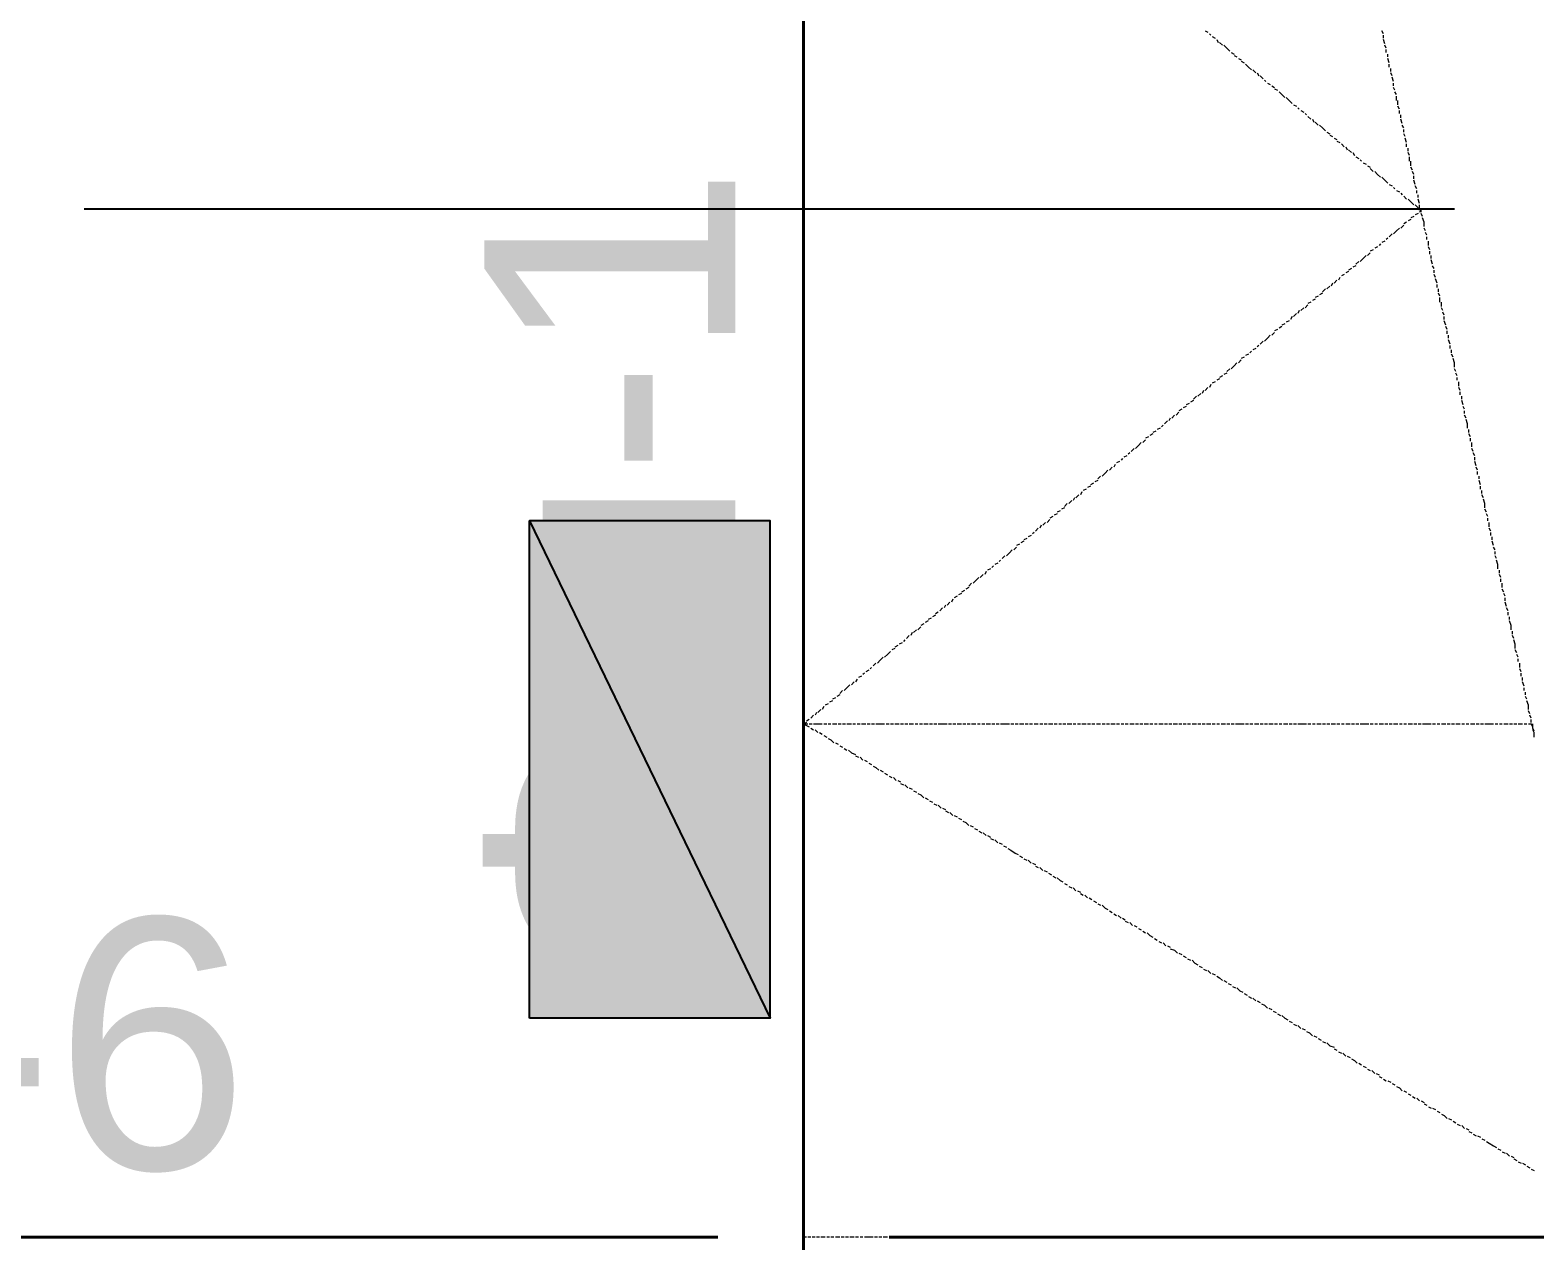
# Model space of a CAD drawing. Extents: x 0 to 604, y 0 to 420.
# Drawn here: x 247.94 to 269.91, y 218.26 to 235.93 of the extents above; entities that cross this region are included whole.
import ezdxf

# ---------------------------------------------------------------- set-up
doc = ezdxf.new("R2010")
doc.units = 0
doc.styles.add('TEYPDFCAD_TEXT', font='arial.ttf')

msp = doc.modelspace()

# ---------------------------------------------------------------- hatches: boundary and pattern name
at = {"true_color": 0xffffff}
h = msp.add_hatch(color=0, dxfattribs=at)
h.paths.add_polyline_path([(255.228, 221.509), (255.228, 228.769), (258.741, 221.509)])
h.paths.add_polyline_path([(255.228, 228.769), (258.741, 221.509), (258.741, 228.769)])

# ---------------------------------------------------------------- linework, layer by layer
at = {"color": 7, "lineweight": 40}
for p, q in [((259.228, 262.065), (259.228, 174.561)), ((257.979, 218.313), (230.484, 218.313)), ((287.994, 218.313), (260.477, 218.313))]:
    msp.add_line(p, q, dxfattribs=at)
at = {"lineweight": 25}
for p, q in [((259.228, 245.914), (259.228, 225.912)), ((268.732, 233.32), (248.729, 233.32)), ((259.228, 224.409), (259.228, 223.414)), ((259.228, 221.911), (259.228, 201.909))]:
    msp.add_line(p, q, dxfattribs=at)
at = {"color": 7, "lineweight": 5}
for p, q in [((259.228, 235.86), (259.228, 235.924)), ((259.228, 235.797), (259.228, 235.839)), ((259.228, 235.733), (259.228, 235.775)), ((265.091, 235.924), (265.134, 235.902)), ((265.155, 235.881), (265.176, 235.86)), ((265.197, 235.839), (265.24, 235.818)), ((265.261, 235.797), (265.282, 235.754)), ((265.303, 235.754), (265.345, 235.712)), ((267.695, 235.881), (267.674, 235.924)), ((267.695, 235.818), (267.695, 235.86)), ((267.716, 235.733), (267.695, 235.797)), ((259.228, 235.649), (259.228, 235.712)), ((259.228, 235.585), (259.228, 235.627)), ((259.228, 235.522), (259.228, 235.564)), ((265.366, 235.712), (265.409, 235.67)), ((265.409, 235.67), (265.451, 235.627)), ((265.472, 235.606), (265.515, 235.585)), ((265.515, 235.564), (265.557, 235.543)), ((265.578, 235.522), (265.62, 235.5)), ((267.737, 235.67), (267.716, 235.712)), ((267.737, 235.606), (267.737, 235.649)), ((267.758, 235.543), (267.758, 235.585)), ((267.779, 235.458), (267.758, 235.522)), ((259.228, 235.437), (259.228, 235.5)), ((259.228, 235.373), (259.228, 235.437)), ((259.228, 235.31), (259.228, 235.352)), ((265.62, 235.479), (265.663, 235.458)), ((265.684, 235.437), (265.726, 235.394)), ((265.726, 235.394), (265.769, 235.352)), ((265.79, 235.352), (265.832, 235.31)), ((265.853, 235.31), (265.875, 235.268)), ((267.779, 235.394), (267.779, 235.437)), ((267.801, 235.331), (267.801, 235.373)), ((267.822, 235.268), (267.801, 235.31)), ((259.228, 235.246), (259.228, 235.289)), ((259.228, 235.162), (259.228, 235.225)), ((259.228, 235.098), (259.228, 235.141)), ((259.228, 235.035), (259.228, 235.077)), ((265.896, 235.268), (265.938, 235.225)), ((265.959, 235.204), (265.98, 235.183)), ((266.002, 235.162), (266.044, 235.141)), ((266.065, 235.119), (266.107, 235.098)), ((266.107, 235.077), (266.15, 235.056)), ((267.843, 235.183), (267.822, 235.246)), ((267.843, 235.119), (267.843, 235.162)), ((267.864, 235.056), (267.843, 235.098)), ((259.228, 234.95), (259.228, 235.013)), ((259.228, 234.887), (259.228, 234.929)), ((259.228, 234.823), (259.228, 234.865)), ((266.171, 235.035), (266.213, 234.992)), ((266.213, 234.992), (266.255, 234.95)), ((266.277, 234.95), (266.319, 234.908)), ((266.319, 234.908), (266.361, 234.865)), ((267.885, 234.992), (267.864, 235.035)), ((267.885, 234.908), (267.885, 234.971)), ((267.906, 234.844), (267.906, 234.908)), ((259.228, 234.738), (259.228, 234.802)), ((259.228, 234.675), (259.228, 234.717)), ((259.228, 234.611), (259.228, 234.654)), ((266.382, 234.844), (266.425, 234.823)), ((266.446, 234.802), (266.467, 234.781)), ((266.488, 234.759), (266.531, 234.738)), ((266.552, 234.717), (266.573, 234.696)), ((266.594, 234.675), (266.637, 234.632)), ((267.928, 234.781), (267.906, 234.823)), ((267.928, 234.717), (267.928, 234.759)), ((267.949, 234.654), (267.949, 234.696)), ((259.228, 234.527), (259.228, 234.59)), ((259.228, 234.463), (259.228, 234.527)), ((259.228, 234.4), (259.228, 234.442)), ((266.658, 234.632), (266.679, 234.59)), ((266.7, 234.59), (266.742, 234.548)), ((266.764, 234.548), (266.806, 234.506)), ((266.806, 234.506), (266.848, 234.463)), ((266.869, 234.442), (266.912, 234.421)), ((267.97, 234.569), (267.949, 234.632)), ((267.991, 234.506), (267.97, 234.548)), ((267.991, 234.442), (267.991, 234.484)), ((268.012, 234.379), (267.991, 234.421)), ((259.228, 234.336), (259.228, 234.379)), ((259.228, 234.251), (259.228, 234.315)), ((259.228, 234.188), (259.228, 234.23)), ((266.912, 234.4), (266.954, 234.379)), ((266.975, 234.357), (267.017, 234.336)), ((267.017, 234.315), (267.06, 234.294)), ((267.081, 234.273), (267.123, 234.23)), ((267.144, 234.23), (267.166, 234.188)), ((268.033, 234.294), (268.012, 234.357)), ((268.033, 234.23), (268.033, 234.273)), ((268.055, 234.167), (268.055, 234.209)), ((259.228, 234.125), (259.228, 234.167)), ((259.228, 234.04), (259.228, 234.103)), ((259.228, 233.976), (259.228, 234.019)), ((267.187, 234.188), (267.229, 234.146)), ((267.25, 234.146), (267.272, 234.103)), ((267.293, 234.082), (267.335, 234.061)), ((267.356, 234.04), (267.377, 234.019)), ((267.399, 233.998), (267.441, 233.976)), ((268.076, 234.103), (268.055, 234.146)), ((268.076, 234.019), (268.076, 234.082)), ((268.097, 233.955), (268.097, 234.019)), ((259.228, 233.913), (259.228, 233.955)), ((259.228, 233.828), (259.228, 233.892)), ((259.228, 233.765), (259.228, 233.807)), ((267.462, 233.955), (267.504, 233.934)), ((267.504, 233.913), (267.547, 233.87)), ((267.568, 233.87), (267.61, 233.828)), ((267.61, 233.828), (267.652, 233.786)), ((267.674, 233.786), (267.716, 233.744)), ((268.118, 233.892), (268.097, 233.934)), ((268.139, 233.828), (268.118, 233.87)), ((268.139, 233.765), (268.139, 233.807)), ((259.228, 233.701), (259.228, 233.744)), ((259.228, 233.617), (259.228, 233.68)), ((259.228, 233.553), (259.228, 233.617)), ((267.716, 233.744), (267.758, 233.701)), ((267.779, 233.68), (267.822, 233.659)), ((267.843, 233.638), (267.864, 233.617)), ((267.885, 233.595), (267.928, 233.574)), ((267.949, 233.553), (267.97, 233.532)), ((268.161, 233.68), (268.139, 233.744)), ((268.182, 233.617), (268.161, 233.659)), ((268.182, 233.553), (268.182, 233.595)), ((259.228, 233.489), (259.228, 233.532)), ((259.228, 233.426), (259.228, 233.468)), ((259.228, 233.341), (259.228, 233.405)), ((259.228, 233.278), (259.228, 233.32)), ((267.991, 233.511), (268.033, 233.468)), ((268.055, 233.468), (268.097, 233.426)), ((268.097, 233.426), (268.139, 233.384)), ((268.161, 233.384), (268.203, 233.341)), ((268.203, 233.489), (268.203, 233.532)), ((268.224, 233.405), (268.203, 233.468)), ((268.203, 233.32), (268.245, 233.299)), ((268.224, 233.341), (268.224, 233.384)), ((268.245, 233.278), (268.245, 233.32)), ((259.228, 233.214), (259.228, 233.257)), ((259.228, 233.13), (259.228, 233.193)), ((259.228, 233.066), (259.228, 233.108)), ((268.033, 233.13), (267.991, 233.108)), ((268.097, 233.172), (268.055, 233.151)), ((268.139, 233.214), (268.097, 233.193)), ((268.203, 233.257), (268.161, 233.236)), ((268.245, 233.299), (268.224, 233.278)), ((268.266, 233.214), (268.245, 233.257)), ((268.288, 233.13), (268.266, 233.193)), ((268.288, 233.066), (268.288, 233.13)), ((259.228, 233.003), (259.228, 233.045)), ((259.228, 232.918), (259.228, 232.982)), ((259.228, 232.855), (259.228, 232.897)), ((267.758, 232.897), (267.737, 232.876)), ((267.822, 232.96), (267.779, 232.918)), ((267.885, 233.003), (267.843, 232.96)), ((267.928, 233.045), (267.885, 233.003)), ((267.991, 233.087), (267.949, 233.045)), ((268.309, 233.003), (268.288, 233.045)), ((268.33, 232.939), (268.309, 232.982)), ((268.33, 232.876), (268.33, 232.918)), ((259.228, 232.791), (259.228, 232.833)), ((259.228, 232.727), (259.228, 232.77)), ((259.228, 232.643), (259.228, 232.706)), ((267.504, 232.685), (267.462, 232.643)), ((267.547, 232.727), (267.504, 232.706)), ((267.61, 232.77), (267.568, 232.749)), ((267.652, 232.812), (267.631, 232.791)), ((267.716, 232.855), (267.674, 232.833)), ((268.351, 232.791), (268.351, 232.855)), ((268.372, 232.727), (268.351, 232.77)), ((268.372, 232.664), (268.372, 232.706)), ((259.228, 232.579), (259.228, 232.622)), ((259.228, 232.516), (259.228, 232.558)), ((259.228, 232.431), (259.228, 232.495)), ((267.229, 232.452), (267.187, 232.431)), ((267.293, 232.495), (267.25, 232.474)), ((267.335, 232.558), (267.293, 232.516)), ((267.399, 232.601), (267.356, 232.558)), ((267.441, 232.643), (267.399, 232.601)), ((268.393, 232.601), (268.393, 232.643)), ((268.414, 232.516), (268.393, 232.579)), ((268.436, 232.452), (268.414, 232.495)), ((259.228, 232.368), (259.228, 232.41)), ((259.228, 232.304), (259.228, 232.346)), ((259.228, 232.22), (259.228, 232.283)), ((266.954, 232.241), (266.933, 232.198)), ((267.017, 232.283), (266.975, 232.241)), ((267.06, 232.325), (267.039, 232.283)), ((267.123, 232.368), (267.081, 232.346)), ((267.187, 232.41), (267.144, 232.389)), ((268.436, 232.389), (268.436, 232.431)), ((268.457, 232.325), (268.436, 232.368)), ((268.478, 232.241), (268.457, 232.304)), ((268.478, 232.177), (268.478, 232.22)), ((259.228, 232.156), (259.228, 232.198)), ((259.228, 232.093), (259.228, 232.135)), ((259.228, 232.008), (259.228, 232.071)), ((266.7, 232.008), (266.658, 231.987)), ((266.742, 232.05), (266.7, 232.029)), ((266.806, 232.093), (266.764, 232.071)), ((266.848, 232.156), (266.806, 232.114)), ((266.912, 232.198), (266.869, 232.156)), ((268.499, 232.114), (268.499, 232.156)), ((268.52, 232.05), (268.499, 232.093)), ((268.52, 231.965), (268.52, 232.029)), ((259.228, 231.944), (259.228, 231.987)), ((259.228, 231.881), (259.228, 231.923)), ((259.228, 231.817), (259.228, 231.86)), ((259.228, 231.733), (259.228, 231.796)), ((266.425, 231.796), (266.382, 231.754)), ((266.467, 231.839), (266.446, 231.796)), ((266.531, 231.881), (266.488, 231.839)), ((266.594, 231.923), (266.552, 231.881)), ((266.637, 231.965), (266.594, 231.944)), ((268.541, 231.902), (268.541, 231.965)), ((268.563, 231.839), (268.541, 231.881)), ((268.584, 231.775), (268.563, 231.817)), ((259.228, 231.669), (259.228, 231.711)), ((259.228, 231.606), (259.228, 231.648)), ((259.228, 231.521), (259.228, 231.584)), ((266.15, 231.563), (266.107, 231.542)), ((266.213, 231.606), (266.171, 231.584)), ((266.255, 231.648), (266.213, 231.627)), ((266.319, 231.69), (266.277, 231.669)), ((266.361, 231.754), (266.34, 231.711)), ((268.584, 231.711), (268.584, 231.754)), ((268.605, 231.627), (268.584, 231.69)), ((268.626, 231.563), (268.605, 231.606)), ((259.228, 231.458), (259.228, 231.5)), ((259.228, 231.394), (259.228, 231.436)), ((259.228, 231.309), (259.228, 231.373)), ((265.938, 231.394), (265.896, 231.352)), ((266.002, 231.436), (265.959, 231.394)), ((266.044, 231.479), (266.002, 231.436)), ((266.107, 231.521), (266.065, 231.479)), ((268.626, 231.5), (268.626, 231.542)), ((268.647, 231.436), (268.647, 231.479)), ((268.668, 231.352), (268.647, 231.415)), ((259.228, 231.246), (259.228, 231.288)), ((259.228, 231.182), (259.228, 231.225)), ((259.228, 231.098), (259.228, 231.161)), ((265.62, 231.119), (265.578, 231.077)), ((265.663, 231.161), (265.62, 231.14)), ((265.726, 231.203), (265.684, 231.182)), ((265.769, 231.246), (265.747, 231.225)), ((265.832, 231.288), (265.79, 231.267)), ((265.875, 231.331), (265.853, 231.309)), ((268.668, 231.288), (268.668, 231.331)), ((268.69, 231.225), (268.69, 231.267)), ((268.711, 231.161), (268.69, 231.203)), ((268.732, 231.077), (268.711, 231.14)), ((259.228, 231.034), (259.228, 231.077)), ((259.228, 230.971), (259.228, 231.013)), ((259.228, 230.907), (259.228, 230.95)), ((265.409, 230.928), (265.366, 230.907)), ((265.451, 230.992), (265.409, 230.95)), ((265.515, 231.034), (265.472, 230.992)), ((265.557, 231.077), (265.515, 231.034)), ((268.732, 231.013), (268.732, 231.077)), ((268.753, 230.95), (268.732, 230.992)), ((268.774, 230.886), (268.753, 230.928)), ((259.228, 230.822), (259.228, 230.886)), ((259.228, 230.759), (259.228, 230.801)), ((259.228, 230.696), (259.228, 230.738)), ((265.134, 230.717), (265.091, 230.674)), ((265.176, 230.759), (265.155, 230.717)), ((265.24, 230.801), (265.197, 230.78)), ((265.303, 230.844), (265.261, 230.822)), ((265.345, 230.886), (265.303, 230.865)), ((268.774, 230.822), (268.774, 230.865)), ((268.795, 230.738), (268.795, 230.801)), ((268.817, 230.674), (268.795, 230.717)), ((259.228, 230.611), (259.228, 230.674)), ((259.228, 230.547), (259.228, 230.59)), ((259.228, 230.484), (259.228, 230.526)), ((259.228, 230.399), (259.228, 230.463)), ((264.858, 230.484), (264.816, 230.463)), ((264.922, 230.526), (264.88, 230.505)), ((264.964, 230.59), (264.922, 230.547)), ((265.028, 230.632), (264.985, 230.59)), ((265.07, 230.674), (265.049, 230.632)), ((268.817, 230.611), (268.817, 230.653)), ((268.838, 230.547), (268.838, 230.59)), ((268.859, 230.463), (268.838, 230.526)), ((259.228, 230.336), (259.228, 230.378)), ((259.228, 230.272), (259.228, 230.315)), ((259.228, 230.188), (259.228, 230.251)), ((264.583, 230.272), (264.562, 230.23)), ((264.647, 230.315), (264.604, 230.272)), ((264.71, 230.357), (264.668, 230.315)), ((264.753, 230.399), (264.71, 230.378)), ((264.816, 230.441), (264.774, 230.42)), ((268.88, 230.399), (268.859, 230.441)), ((268.88, 230.336), (268.88, 230.378)), ((268.901, 230.272), (268.88, 230.315)), ((268.923, 230.188), (268.901, 230.251)), ((259.228, 230.124), (259.228, 230.166)), ((259.228, 230.06), (259.228, 230.103)), ((259.228, 229.997), (259.228, 230.039)), ((264.329, 230.039), (264.287, 230.018)), ((264.372, 230.082), (264.329, 230.06)), ((264.435, 230.124), (264.393, 230.103)), ((264.478, 230.166), (264.456, 230.145)), ((264.541, 230.23), (264.499, 230.188)), ((268.923, 230.124), (268.923, 230.188)), ((268.944, 230.06), (268.944, 230.103)), ((268.965, 229.997), (268.944, 230.039)), ((259.228, 229.912), (259.228, 229.976)), ((259.228, 229.849), (259.228, 229.891)), ((259.228, 229.785), (259.228, 229.828)), ((264.054, 229.828), (264.012, 229.785)), ((264.118, 229.87), (264.075, 229.828)), ((264.16, 229.912), (264.118, 229.87)), ((264.224, 229.955), (264.181, 229.912)), ((264.266, 229.997), (264.224, 229.976)), ((268.965, 229.934), (268.965, 229.976)), ((268.986, 229.849), (268.986, 229.912)), ((269.007, 229.785), (268.986, 229.828)), ((259.228, 229.701), (259.228, 229.764)), ((259.228, 229.637), (259.228, 229.679)), ((259.228, 229.574), (259.228, 229.616)), ((263.779, 229.595), (263.758, 229.553)), ((263.842, 229.637), (263.8, 229.616)), ((263.885, 229.679), (263.864, 229.658)), ((263.948, 229.722), (263.906, 229.701)), ((263.991, 229.764), (263.969, 229.743)), ((269.028, 229.722), (269.007, 229.764)), ((269.028, 229.658), (269.028, 229.701)), ((269.05, 229.574), (269.028, 229.637)), ((259.228, 229.489), (259.228, 229.553)), ((259.228, 229.425), (259.228, 229.468)), ((259.228, 229.362), (259.228, 229.404)), ((263.525, 229.362), (263.483, 229.341)), ((263.567, 229.425), (263.525, 229.383)), ((263.631, 229.468), (263.589, 229.425)), ((263.673, 229.51), (263.631, 229.468)), ((263.737, 229.553), (263.694, 229.51)), ((269.071, 229.51), (269.05, 229.553)), ((269.071, 229.447), (269.071, 229.489)), ((269.092, 229.383), (269.092, 229.425)), ((269.113, 229.298), (269.092, 229.362)), ((259.228, 229.277), (259.228, 229.341)), ((259.228, 229.214), (259.228, 229.256)), ((259.228, 229.15), (259.228, 229.193)), ((263.25, 229.15), (263.207, 229.108)), ((263.292, 229.193), (263.271, 229.15)), ((263.356, 229.235), (263.313, 229.214)), ((263.419, 229.277), (263.377, 229.256)), ((263.461, 229.32), (263.419, 229.298)), ((269.113, 229.235), (269.113, 229.277)), ((269.134, 229.172), (269.134, 229.214)), ((269.155, 229.108), (269.134, 229.15)), ((259.228, 229.087), (259.228, 229.129)), ((259.228, 229.002), (259.228, 229.066)), ((259.228, 228.939), (259.228, 228.981)), ((263.038, 228.96), (262.996, 228.939)), ((263.08, 229.023), (263.038, 228.981)), ((263.144, 229.066), (263.102, 229.023)), ((263.186, 229.108), (263.165, 229.066)), ((269.176, 229.023), (269.155, 229.087)), ((269.176, 228.96), (269.176, 229.023)), ((269.198, 228.896), (269.176, 228.939)), ((259.228, 228.875), (259.228, 228.917)), ((259.228, 228.791), (259.228, 228.854)), ((259.228, 228.727), (259.228, 228.769)), ((259.228, 228.663), (259.228, 228.706)), ((262.699, 228.706), (262.678, 228.663)), ((262.763, 228.748), (262.721, 228.706)), ((262.827, 228.791), (262.784, 228.748)), ((262.869, 228.833), (262.827, 228.812)), ((262.932, 228.875), (262.89, 228.854)), ((262.975, 228.917), (262.932, 228.896)), ((269.219, 228.833), (269.198, 228.875)), ((269.219, 228.769), (269.219, 228.812)), ((269.24, 228.685), (269.24, 228.748)), ((259.228, 228.579), (259.228, 228.642)), ((259.228, 228.515), (259.228, 228.558)), ((259.228, 228.452), (259.228, 228.494)), ((262.488, 228.515), (262.445, 228.494)), ((262.551, 228.558), (262.509, 228.536)), ((262.594, 228.6), (262.572, 228.579)), ((262.657, 228.663), (262.615, 228.621)), ((269.261, 228.621), (269.24, 228.663)), ((269.261, 228.558), (269.261, 228.6)), ((269.282, 228.494), (269.282, 228.536)), ((259.228, 228.367), (259.228, 228.431)), ((259.228, 228.304), (259.228, 228.346)), ((259.228, 228.24), (259.228, 228.282)), ((262.234, 228.304), (262.192, 228.261)), ((262.276, 228.346), (262.234, 228.304)), ((262.34, 228.388), (262.297, 228.346)), ((262.382, 228.431), (262.34, 228.41)), ((262.445, 228.473), (262.403, 228.452)), ((269.303, 228.41), (269.282, 228.473)), ((269.325, 228.346), (269.303, 228.388)), ((269.325, 228.282), (269.325, 228.325)), ((259.228, 228.177), (259.228, 228.219)), ((259.228, 228.092), (259.228, 228.155)), ((259.228, 228.029), (259.228, 228.071)), ((261.959, 228.071), (261.916, 228.05)), ((262.001, 228.113), (261.98, 228.092)), ((262.065, 228.155), (262.022, 228.134)), ((262.107, 228.198), (262.086, 228.177)), ((262.17, 228.261), (262.128, 228.219)), ((269.346, 228.219), (269.325, 228.261)), ((269.367, 228.134), (269.346, 228.198)), ((269.367, 228.071), (269.367, 228.134)), ((269.388, 228.007), (269.388, 228.05)), ((259.228, 227.965), (259.228, 228.007)), ((259.228, 227.88), (259.228, 227.944)), ((259.228, 227.817), (259.228, 227.859)), ((261.683, 227.859), (261.641, 227.817)), ((261.747, 227.901), (261.705, 227.859)), ((261.789, 227.944), (261.747, 227.901)), ((261.853, 227.986), (261.81, 227.944)), ((261.895, 228.029), (261.874, 227.986)), ((269.409, 227.944), (269.388, 227.986)), ((269.409, 227.88), (269.409, 227.923)), ((269.43, 227.796), (269.43, 227.859)), ((259.228, 227.753), (259.228, 227.796)), ((259.228, 227.669), (259.228, 227.732)), ((259.228, 227.605), (259.228, 227.648)), ((261.408, 227.626), (261.387, 227.584)), ((261.472, 227.669), (261.43, 227.648)), ((261.535, 227.711), (261.493, 227.69)), ((261.578, 227.753), (261.535, 227.732)), ((261.641, 227.796), (261.599, 227.774)), ((269.452, 227.732), (269.43, 227.774)), ((269.473, 227.669), (269.452, 227.711)), ((269.473, 227.605), (269.473, 227.648)), ((259.228, 227.542), (259.228, 227.584)), ((259.228, 227.457), (259.228, 227.52)), ((259.228, 227.393), (259.228, 227.436)), ((261.154, 227.393), (261.112, 227.372)), ((261.197, 227.436), (261.154, 227.415)), ((261.26, 227.499), (261.218, 227.457)), ((261.303, 227.542), (261.281, 227.499)), ((261.366, 227.584), (261.324, 227.542)), ((269.494, 227.52), (269.473, 227.584)), ((269.515, 227.457), (269.494, 227.499)), ((269.515, 227.393), (269.515, 227.436)), ((259.228, 227.33), (259.228, 227.372)), ((259.228, 227.267), (259.228, 227.309)), ((259.228, 227.182), (259.228, 227.245)), ((260.879, 227.182), (260.837, 227.139)), ((260.943, 227.224), (260.9, 227.182)), ((260.985, 227.267), (260.943, 227.245)), ((261.048, 227.309), (261.006, 227.288)), ((261.091, 227.351), (261.048, 227.33)), ((269.536, 227.33), (269.536, 227.372)), ((269.558, 227.245), (269.536, 227.309)), ((269.558, 227.182), (269.558, 227.245)), ((259.228, 227.118), (259.228, 227.161)), ((259.228, 227.055), (259.228, 227.097)), ((259.228, 226.97), (259.228, 227.034)), ((259.228, 226.907), (259.228, 226.949)), ((260.604, 226.949), (260.562, 226.928)), ((260.668, 226.991), (260.625, 226.97)), ((260.71, 227.034), (260.689, 227.012)), ((260.773, 227.097), (260.731, 227.055)), ((260.816, 227.139), (260.795, 227.097)), ((269.579, 227.118), (269.579, 227.161)), ((269.6, 227.055), (269.579, 227.097)), ((269.621, 226.97), (269.6, 227.034)), ((269.621, 226.907), (269.621, 226.97)), ((259.228, 226.843), (259.228, 226.886)), ((259.228, 226.758), (259.228, 226.822)), ((259.228, 226.695), (259.228, 226.737)), ((260.35, 226.737), (260.308, 226.695)), ((260.392, 226.78), (260.35, 226.737)), ((260.456, 226.822), (260.413, 226.78)), ((260.498, 226.864), (260.456, 226.822)), ((260.562, 226.907), (260.519, 226.886)), ((269.642, 226.843), (269.621, 226.886)), ((269.663, 226.78), (269.642, 226.822)), ((269.663, 226.716), (269.663, 226.758)), ((259.228, 226.631), (259.228, 226.674)), ((259.228, 226.547), (259.228, 226.61)), ((259.228, 226.483), (259.228, 226.547)), ((260.075, 226.505), (260.033, 226.483)), ((260.117, 226.547), (260.096, 226.526)), ((260.181, 226.589), (260.138, 226.568)), ((260.223, 226.631), (260.202, 226.61)), ((260.286, 226.695), (260.244, 226.653)), ((269.685, 226.631), (269.685, 226.695)), ((269.706, 226.568), (269.685, 226.61)), ((269.706, 226.505), (269.706, 226.547)), ((259.228, 226.42), (259.228, 226.462)), ((259.228, 226.356), (259.228, 226.399)), ((259.228, 226.272), (259.228, 226.335)), ((259.8, 226.293), (259.757, 226.25)), ((259.863, 226.335), (259.821, 226.293)), ((259.906, 226.377), (259.863, 226.335)), ((259.969, 226.42), (259.927, 226.377)), ((260.011, 226.462), (259.99, 226.42)), ((269.727, 226.441), (269.727, 226.483)), ((269.748, 226.356), (269.727, 226.42)), ((269.748, 226.293), (269.748, 226.335)), ((259.228, 226.208), (259.228, 226.25)), ((259.228, 226.145), (259.228, 226.187)), ((259.228, 226.06), (259.228, 226.124)), ((259.588, 226.102), (259.546, 226.081)), ((259.651, 226.145), (259.609, 226.124)), ((259.694, 226.187), (259.651, 226.166)), ((259.757, 226.229), (259.715, 226.208)), ((269.769, 226.229), (269.769, 226.272)), ((269.79, 226.166), (269.769, 226.208)), ((269.812, 226.081), (269.79, 226.145)), ((269.812, 226.018), (269.812, 226.081)), ((259.228, 225.996), (259.228, 226.039)), ((259.228, 225.933), (259.228, 225.975)), ((259.228, 225.848), (259.228, 225.912)), ((259.313, 225.869), (259.271, 225.848)), ((259.376, 225.933), (259.334, 225.891)), ((259.419, 225.975), (259.397, 225.933)), ((259.482, 226.018), (259.44, 225.975)), ((259.524, 226.06), (259.503, 226.018)), ((269.833, 225.954), (269.812, 225.996)), ((269.854, 225.891), (269.833, 225.933)), ((269.854, 225.827), (269.854, 225.869)), ((259.271, 225.827), (259.228, 225.806)), ((259.228, 225.785), (259.228, 225.827)), ((259.228, 225.806), (259.292, 225.806)), ((259.228, 225.806), (259.271, 225.785)), ((259.228, 225.721), (259.228, 225.764)), ((259.228, 225.637), (259.228, 225.7)), ((259.228, 225.573), (259.228, 225.637)), ((259.271, 225.785), (259.313, 225.764)), ((259.313, 225.806), (259.355, 225.806)), ((259.334, 225.743), (259.376, 225.721)), ((259.376, 225.806), (259.44, 225.806)), ((259.397, 225.721), (259.44, 225.679)), ((259.44, 225.806), (259.503, 225.806)), ((259.461, 225.679), (259.503, 225.658)), ((259.524, 225.806), (259.567, 225.806)), ((259.524, 225.637), (259.567, 225.615)), ((259.588, 225.806), (259.63, 225.806)), ((259.651, 225.806), (259.715, 225.806)), ((259.736, 225.806), (259.779, 225.806)), ((259.8, 225.806), (259.842, 225.806)), ((259.863, 225.806), (259.927, 225.806)), ((259.948, 225.806), (259.99, 225.806)), ((260.011, 225.806), (260.054, 225.806)), ((260.075, 225.806), (260.138, 225.806)), ((260.159, 225.806), (260.202, 225.806)), ((260.223, 225.806), (260.265, 225.806)), ((260.286, 225.806), (260.35, 225.806)), ((260.35, 225.806), (260.413, 225.806)), ((260.435, 225.806), (260.477, 225.806)), ((260.498, 225.806), (260.541, 225.806)), ((260.562, 225.806), (260.625, 225.806)), ((260.646, 225.806), (260.689, 225.806)), ((260.71, 225.806), (260.752, 225.806)), ((260.773, 225.806), (260.837, 225.806)), ((260.858, 225.806), (260.9, 225.806)), ((260.921, 225.806), (260.964, 225.806)), ((260.985, 225.806), (261.048, 225.806)), ((261.07, 225.806), (261.112, 225.806)), ((261.133, 225.806), (261.175, 225.806)), ((261.197, 225.806), (261.26, 225.806)), ((261.26, 225.806), (261.324, 225.806)), ((261.345, 225.806), (261.387, 225.806)), ((261.408, 225.806), (261.451, 225.806)), ((261.472, 225.806), (261.535, 225.806)), ((261.557, 225.806), (261.599, 225.806)), ((261.62, 225.806), (261.662, 225.806)), ((261.683, 225.806), (261.747, 225.806)), ((261.768, 225.806), (261.81, 225.806)), ((261.832, 225.806), (261.874, 225.806)), ((261.895, 225.806), (261.959, 225.806)), ((261.98, 225.806), (262.022, 225.806)), ((262.043, 225.806), (262.086, 225.806)), ((262.107, 225.806), (262.17, 225.806)), ((262.17, 225.806), (262.234, 225.806)), ((262.255, 225.806), (262.297, 225.806)), ((262.318, 225.806), (262.361, 225.806)), ((262.382, 225.806), (262.445, 225.806)), ((262.467, 225.806), (262.509, 225.806)), ((262.53, 225.806), (262.572, 225.806)), ((262.594, 225.806), (262.657, 225.806)), ((262.678, 225.806), (262.721, 225.806)), ((262.742, 225.806), (262.784, 225.806)), ((262.805, 225.806), (262.869, 225.806)), ((262.89, 225.806), (262.932, 225.806)), ((262.954, 225.806), (262.996, 225.806)), ((263.017, 225.806), (263.059, 225.806)), ((263.08, 225.806), (263.144, 225.806)), ((263.165, 225.806), (263.207, 225.806)), ((263.229, 225.806), (263.271, 225.806)), ((263.292, 225.806), (263.356, 225.806)), ((263.377, 225.806), (263.419, 225.806)), ((263.44, 225.806), (263.483, 225.806)), ((263.504, 225.806), (263.567, 225.806)), ((263.589, 225.806), (263.631, 225.806)), ((263.652, 225.806), (263.694, 225.806)), ((263.716, 225.806), (263.779, 225.806)), ((263.8, 225.806), (263.842, 225.806)), ((263.864, 225.806), (263.906, 225.806)), ((263.927, 225.806), (263.969, 225.806)), ((263.991, 225.806), (264.054, 225.806)), ((264.075, 225.806), (264.118, 225.806)), ((264.139, 225.806), (264.181, 225.806)), ((264.202, 225.806), (264.266, 225.806)), ((264.287, 225.806), (264.329, 225.806)), ((264.351, 225.806), (264.393, 225.806)), ((264.414, 225.806), (264.478, 225.806)), ((264.499, 225.806), (264.541, 225.806)), ((264.562, 225.806), (264.604, 225.806)), ((264.626, 225.806), (264.689, 225.806)), ((264.71, 225.806), (264.753, 225.806)), ((264.774, 225.806), (264.816, 225.806)), ((264.837, 225.806), (264.88, 225.806)), ((264.901, 225.806), (264.964, 225.806)), ((264.985, 225.806), (265.028, 225.806)), ((265.049, 225.806), (265.091, 225.806)), ((265.113, 225.806), (265.176, 225.806)), ((265.197, 225.806), (265.24, 225.806)), ((265.261, 225.806), (265.303, 225.806)), ((265.324, 225.806), (265.388, 225.806)), ((265.409, 225.806), (265.451, 225.806)), ((265.472, 225.806), (265.515, 225.806)), ((265.536, 225.806), (265.599, 225.806)), ((265.599, 225.806), (265.663, 225.806)), ((265.684, 225.806), (265.726, 225.806)), ((265.747, 225.806), (265.79, 225.806)), ((265.811, 225.806), (265.875, 225.806)), ((265.896, 225.806), (265.938, 225.806)), ((265.959, 225.806), (266.002, 225.806)), ((266.023, 225.806), (266.086, 225.806)), ((266.107, 225.806), (266.15, 225.806)), ((266.171, 225.806), (266.213, 225.806)), ((266.234, 225.806), (266.298, 225.806)), ((266.319, 225.806), (266.361, 225.806)), ((266.382, 225.806), (266.425, 225.806)), ((266.446, 225.806), (266.509, 225.806)), ((266.509, 225.806), (266.573, 225.806)), ((266.594, 225.806), (266.637, 225.806)), ((266.658, 225.806), (266.7, 225.806)), ((266.721, 225.806), (266.785, 225.806)), ((266.806, 225.806), (266.848, 225.806)), ((266.869, 225.806), (266.912, 225.806)), ((266.933, 225.806), (266.996, 225.806)), ((267.017, 225.806), (267.06, 225.806)), ((267.081, 225.806), (267.123, 225.806)), ((267.144, 225.806), (267.208, 225.806)), ((267.229, 225.806), (267.272, 225.806)), ((267.293, 225.806), (267.335, 225.806)), ((267.356, 225.806), (267.42, 225.806)), ((267.42, 225.806), (267.483, 225.806)), ((267.504, 225.806), (267.547, 225.806)), ((267.568, 225.806), (267.61, 225.806)), ((267.631, 225.806), (267.695, 225.806)), ((267.716, 225.806), (267.758, 225.806)), ((267.779, 225.806), (267.822, 225.806)), ((267.843, 225.806), (267.906, 225.806)), ((267.928, 225.806), (267.97, 225.806)), ((267.991, 225.806), (268.033, 225.806)), ((268.055, 225.806), (268.118, 225.806)), ((268.139, 225.806), (268.182, 225.806)), ((268.203, 225.806), (268.245, 225.806)), ((268.266, 225.806), (268.33, 225.806)), ((268.33, 225.806), (268.393, 225.806)), ((268.414, 225.806), (268.457, 225.806)), ((268.478, 225.806), (268.52, 225.806)), ((268.541, 225.806), (268.605, 225.806)), ((268.626, 225.806), (268.668, 225.806)), ((268.69, 225.806), (268.732, 225.806)), ((268.753, 225.806), (268.817, 225.806)), ((268.838, 225.806), (268.88, 225.806)), ((268.901, 225.806), (268.944, 225.806)), ((268.965, 225.806), (269.028, 225.806)), ((269.05, 225.806), (269.092, 225.806)), ((269.113, 225.806), (269.155, 225.806)), ((269.176, 225.806), (269.24, 225.806)), ((269.24, 225.806), (269.303, 225.806)), ((269.325, 225.806), (269.367, 225.806)), ((269.388, 225.806), (269.43, 225.806)), ((269.452, 225.806), (269.515, 225.806)), ((269.536, 225.806), (269.579, 225.806)), ((269.6, 225.806), (269.642, 225.806)), ((269.663, 225.806), (269.727, 225.806)), ((269.748, 225.806), (269.79, 225.806)), ((269.812, 225.806), (269.854, 225.806)), ((269.875, 225.764), (269.854, 225.806)), ((269.875, 225.743), (269.875, 225.806)), ((269.896, 225.7), (269.875, 225.743)), ((269.896, 225.679), (269.875, 225.721)), ((269.896, 225.637), (269.896, 225.679)), ((269.896, 225.615), (269.896, 225.658)), ((259.228, 225.51), (259.228, 225.552)), ((259.228, 225.446), (259.228, 225.488)), ((259.228, 225.361), (259.228, 225.425)), ((259.588, 225.594), (259.63, 225.573)), ((259.63, 225.573), (259.673, 225.531)), ((259.694, 225.531), (259.736, 225.51)), ((259.757, 225.488), (259.8, 225.467)), ((259.821, 225.446), (259.863, 225.425)), ((259.884, 225.425), (259.927, 225.383)), ((259.228, 225.298), (259.228, 225.34)), ((259.228, 225.234), (259.228, 225.277)), ((259.228, 225.15), (259.228, 225.213)), ((259.927, 225.383), (259.99, 225.361)), ((259.99, 225.34), (260.033, 225.319)), ((260.054, 225.319), (260.096, 225.277)), ((260.117, 225.277), (260.159, 225.256)), ((260.181, 225.234), (260.223, 225.213)), ((260.244, 225.192), (260.286, 225.171)), ((259.228, 225.086), (259.228, 225.129)), ((259.228, 225.023), (259.228, 225.065)), ((259.228, 224.938), (259.228, 225.002)), ((260.286, 225.171), (260.329, 225.129)), ((260.35, 225.129), (260.392, 225.107)), ((260.413, 225.086), (260.456, 225.065)), ((260.477, 225.044), (260.519, 225.023)), ((260.541, 225.023), (260.583, 224.981)), ((260.604, 224.981), (260.646, 224.959)), ((259.228, 224.875), (259.228, 224.917)), ((259.228, 224.811), (259.228, 224.853)), ((259.228, 224.726), (259.228, 224.79)), ((260.646, 224.938), (260.689, 224.917)), ((260.71, 224.917), (260.752, 224.875)), ((260.773, 224.875), (260.816, 224.853)), ((260.837, 224.832), (260.879, 224.811)), ((260.9, 224.79), (260.943, 224.769)), ((260.943, 224.769), (260.985, 224.726)), ((259.228, 224.663), (259.228, 224.726)), ((259.228, 224.6), (259.228, 224.642)), ((259.228, 224.536), (259.228, 224.578)), ((261.006, 224.726), (261.048, 224.705)), ((261.07, 224.684), (261.112, 224.663)), ((261.133, 224.642), (261.175, 224.621)), ((261.197, 224.621), (261.239, 224.578)), ((261.26, 224.578), (261.303, 224.557)), ((261.303, 224.536), (261.345, 224.515)), ((259.228, 224.451), (259.228, 224.515)), ((259.228, 224.388), (259.228, 224.43)), ((259.228, 224.324), (259.228, 224.367)), ((261.366, 224.515), (261.408, 224.472)), ((261.43, 224.472), (261.472, 224.451)), ((261.493, 224.43), (261.535, 224.409)), ((261.557, 224.388), (261.599, 224.367)), ((261.599, 224.367), (261.641, 224.324)), ((261.662, 224.324), (261.705, 224.303)), ((259.228, 224.24), (259.228, 224.303)), ((259.228, 224.176), (259.228, 224.218)), ((259.228, 224.113), (259.228, 224.155)), ((259.228, 224.028), (259.228, 224.091)), ((261.726, 224.282), (261.768, 224.261)), ((261.789, 224.24), (261.832, 224.218)), ((261.853, 224.218), (261.895, 224.176)), ((261.916, 224.176), (261.959, 224.155)), ((261.959, 224.134), (262.001, 224.113)), ((262.022, 224.113), (262.065, 224.07)), ((259.228, 223.964), (259.228, 224.007)), ((259.228, 223.901), (259.228, 223.943)), ((259.228, 223.816), (259.228, 223.88)), ((262.086, 224.07), (262.128, 224.049)), ((262.149, 224.028), (262.192, 224.007)), ((262.213, 223.986), (262.255, 223.964)), ((262.255, 223.964), (262.318, 223.922)), ((262.318, 223.922), (262.361, 223.901)), ((262.382, 223.88), (262.424, 223.859)), ((259.228, 223.753), (259.228, 223.816)), ((259.228, 223.689), (259.228, 223.732)), ((259.228, 223.626), (259.228, 223.668)), ((262.445, 223.838), (262.488, 223.816)), ((262.509, 223.816), (262.551, 223.774)), ((262.572, 223.774), (262.615, 223.753)), ((262.615, 223.732), (262.657, 223.71)), ((262.678, 223.71), (262.721, 223.668)), ((262.742, 223.668), (262.784, 223.647)), ((259.228, 223.541), (259.228, 223.605)), ((259.228, 223.478), (259.228, 223.52)), ((259.228, 223.414), (259.228, 223.457)), ((262.805, 223.626), (262.848, 223.605)), ((262.869, 223.583), (262.911, 223.562)), ((262.932, 223.562), (262.975, 223.52)), ((262.975, 223.52), (263.017, 223.499)), ((263.038, 223.478), (263.08, 223.457)), ((263.102, 223.435), (263.144, 223.414)), ((259.228, 223.329), (259.228, 223.393)), ((259.228, 223.266), (259.228, 223.308)), ((259.228, 223.202), (259.228, 223.245)), ((263.165, 223.414), (263.207, 223.372)), ((263.229, 223.372), (263.271, 223.351)), ((263.271, 223.329), (263.313, 223.308)), ((263.334, 223.308), (263.377, 223.266)), ((263.398, 223.266), (263.44, 223.245)), ((263.461, 223.224), (263.504, 223.202)), ((259.228, 223.118), (259.228, 223.181)), ((259.228, 223.054), (259.228, 223.097)), ((259.228, 222.991), (259.228, 223.033)), ((263.525, 223.181), (263.567, 223.16)), ((263.589, 223.16), (263.631, 223.118)), ((263.631, 223.118), (263.673, 223.097)), ((263.694, 223.076), (263.737, 223.054)), ((263.758, 223.033), (263.8, 223.012)), ((263.821, 223.012), (263.864, 222.97)), ((259.228, 222.906), (259.228, 222.97)), ((259.228, 222.843), (259.228, 222.906)), ((259.228, 222.779), (259.228, 222.821)), ((263.885, 222.97), (263.927, 222.948)), ((263.927, 222.927), (263.969, 222.906)), ((263.991, 222.906), (264.033, 222.864)), ((264.054, 222.864), (264.096, 222.843)), ((264.118, 222.821), (264.16, 222.8)), ((264.181, 222.779), (264.224, 222.758)), ((259.228, 222.716), (259.228, 222.758)), ((259.228, 222.631), (259.228, 222.695)), ((259.228, 222.567), (259.228, 222.61)), ((264.245, 222.758), (264.287, 222.716)), ((264.287, 222.716), (264.329, 222.695)), ((264.351, 222.673), (264.393, 222.652)), ((264.414, 222.631), (264.456, 222.61)), ((264.478, 222.61), (264.52, 222.567)), ((264.541, 222.567), (264.583, 222.546)), ((259.228, 222.504), (259.228, 222.546)), ((259.228, 222.419), (259.228, 222.483)), ((259.228, 222.356), (259.228, 222.398)), ((259.228, 222.292), (259.228, 222.335)), ((264.583, 222.525), (264.647, 222.504)), ((264.647, 222.504), (264.689, 222.462)), ((264.71, 222.462), (264.753, 222.44)), ((264.774, 222.419), (264.816, 222.398)), ((264.837, 222.377), (264.88, 222.356)), ((264.901, 222.356), (264.943, 222.313)), ((259.228, 222.208), (259.228, 222.271)), ((259.228, 222.144), (259.228, 222.186)), ((259.228, 222.081), (259.228, 222.123)), ((264.943, 222.313), (264.985, 222.292)), ((265.007, 222.271), (265.049, 222.25)), ((265.07, 222.229), (265.113, 222.208)), ((265.134, 222.208), (265.176, 222.165)), ((265.197, 222.165), (265.24, 222.144)), ((265.261, 222.123), (265.303, 222.102)), ((259.228, 221.996), (259.228, 222.06)), ((259.228, 221.933), (259.228, 221.996)), ((259.228, 221.869), (259.228, 221.911)), ((265.303, 222.102), (265.345, 222.06)), ((265.366, 222.06), (265.409, 222.038)), ((265.43, 222.017), (265.472, 221.996)), ((265.493, 221.975), (265.536, 221.954)), ((265.557, 221.954), (265.599, 221.911)), ((265.599, 221.911), (265.642, 221.89)), ((259.228, 221.805), (259.228, 221.848)), ((259.228, 221.721), (259.228, 221.784)), ((259.228, 221.657), (259.228, 221.7)), ((265.663, 221.869), (265.705, 221.848)), ((265.726, 221.827), (265.769, 221.805)), ((265.79, 221.805), (265.832, 221.763)), ((265.853, 221.763), (265.896, 221.742)), ((265.917, 221.721), (265.959, 221.7)), ((265.959, 221.7), (266.002, 221.657)), ((259.228, 221.594), (259.228, 221.636)), ((259.228, 221.509), (259.228, 221.573)), ((259.228, 221.446), (259.228, 221.488)), ((266.023, 221.657), (266.065, 221.636)), ((266.086, 221.615), (266.128, 221.594)), ((266.15, 221.573), (266.192, 221.552)), ((266.213, 221.552), (266.255, 221.509)), ((266.255, 221.509), (266.298, 221.488)), ((266.319, 221.467), (266.361, 221.446)), ((259.228, 221.382), (259.228, 221.424)), ((259.228, 221.298), (259.228, 221.361)), ((259.228, 221.234), (259.228, 221.276)), ((266.382, 221.424), (266.425, 221.403)), ((266.446, 221.403), (266.488, 221.361)), ((266.509, 221.361), (266.552, 221.34)), ((266.573, 221.319), (266.615, 221.298)), ((266.615, 221.298), (266.658, 221.255)), ((266.679, 221.255), (266.721, 221.234)), ((259.228, 221.17), (259.228, 221.213)), ((259.228, 221.086), (259.228, 221.149)), ((259.228, 221.022), (259.228, 221.086)), ((266.742, 221.213), (266.785, 221.192)), ((266.806, 221.17), (266.848, 221.149)), ((266.869, 221.149), (266.912, 221.107)), ((266.912, 221.107), (266.975, 221.086)), ((266.975, 221.065), (267.017, 221.043)), ((267.039, 221.022), (267.081, 221.001)), ((259.228, 220.959), (259.228, 221.001)), ((259.228, 220.895), (259.228, 220.938)), ((259.228, 220.811), (259.228, 220.874)), ((267.102, 221.001), (267.144, 220.959)), ((267.166, 220.959), (267.208, 220.938)), ((267.229, 220.917), (267.272, 220.895)), ((267.272, 220.895), (267.314, 220.853)), ((267.335, 220.853), (267.377, 220.832)), ((267.399, 220.811), (267.441, 220.79)), ((259.228, 220.747), (259.228, 220.79)), ((259.228, 220.684), (259.228, 220.726)), ((259.228, 220.599), (259.228, 220.662)), ((259.228, 220.536), (259.228, 220.578)), ((267.462, 220.768), (267.504, 220.747)), ((267.526, 220.747), (267.568, 220.705)), ((267.589, 220.705), (267.631, 220.684)), ((267.631, 220.662), (267.674, 220.641)), ((267.695, 220.62), (267.737, 220.599)), ((267.758, 220.599), (267.801, 220.578)), ((259.228, 220.472), (259.228, 220.514)), ((259.228, 220.387), (259.228, 220.451)), ((259.228, 220.324), (259.228, 220.366)), ((267.822, 220.557), (267.864, 220.536)), ((267.885, 220.514), (267.928, 220.493)), ((267.928, 220.493), (267.97, 220.451)), ((267.991, 220.451), (268.033, 220.43)), ((268.055, 220.409), (268.097, 220.387)), ((268.118, 220.366), (268.161, 220.345)), ((259.228, 220.26), (259.228, 220.303)), ((259.228, 220.176), (259.228, 220.239)), ((259.228, 220.112), (259.228, 220.176)), ((268.182, 220.345), (268.224, 220.303)), ((268.245, 220.303), (268.288, 220.281)), ((268.288, 220.26), (268.33, 220.239)), ((268.351, 220.218), (268.393, 220.197)), ((268.414, 220.197), (268.457, 220.176)), ((268.478, 220.155), (268.52, 220.133)), ((259.228, 220.049), (259.228, 220.091)), ((259.228, 219.985), (259.228, 220.027)), ((259.228, 219.9), (259.228, 219.964)), ((268.541, 220.112), (268.584, 220.091)), ((268.584, 220.091), (268.626, 220.049)), ((268.647, 220.049), (268.69, 220.027)), ((268.711, 220.006), (268.753, 219.985)), ((268.774, 219.964), (268.817, 219.943)), ((268.838, 219.943), (268.88, 219.9)), ((259.228, 219.837), (259.228, 219.879)), ((259.228, 219.774), (259.228, 219.816)), ((259.228, 219.689), (259.228, 219.752)), ((268.901, 219.9), (268.944, 219.879)), ((268.944, 219.858), (268.986, 219.837)), ((269.007, 219.816), (269.05, 219.795)), ((269.071, 219.795), (269.113, 219.774)), ((269.134, 219.752), (269.176, 219.731)), ((269.198, 219.71), (269.24, 219.689)), ((259.228, 219.625), (259.228, 219.668)), ((259.228, 219.562), (259.228, 219.604)), ((259.228, 219.477), (259.228, 219.541)), ((269.24, 219.689), (269.303, 219.647)), ((269.303, 219.647), (269.346, 219.625)), ((269.367, 219.604), (269.409, 219.583)), ((269.43, 219.562), (269.473, 219.541)), ((269.494, 219.541), (269.536, 219.498)), ((269.558, 219.498), (269.6, 219.477)), ((259.228, 219.414), (259.228, 219.456)), ((259.228, 219.35), (259.228, 219.393)), ((259.228, 219.266), (259.228, 219.329)), ((259.228, 219.202), (259.228, 219.266)), ((269.6, 219.456), (269.642, 219.435)), ((269.663, 219.414), (269.706, 219.393)), ((269.727, 219.393), (269.769, 219.371)), ((269.79, 219.35), (269.833, 219.329)), ((269.854, 219.308), (269.896, 219.287)), ((259.228, 219.138), (259.228, 219.181)), ((259.228, 219.075), (259.228, 219.117)), ((259.228, 218.99), (259.228, 219.054)), ((259.228, 218.927), (259.228, 218.969)), ((259.228, 218.863), (259.228, 218.906)), ((259.228, 218.779), (259.228, 218.842)), ((259.228, 218.715), (259.228, 218.757)), ((259.228, 218.652), (259.228, 218.694)), ((259.228, 218.567), (259.228, 218.631)), ((259.228, 218.504), (259.228, 218.546)), ((259.228, 218.44), (259.228, 218.482)), ((259.228, 218.355), (259.228, 218.419)), ((259.228, 218.313), (259.228, 218.355)), ((259.271, 218.313), (259.228, 218.313)), ((259.228, 218.313), (259.228, 218.271)), ((259.334, 218.313), (259.292, 218.313)), ((259.397, 218.313), (259.355, 218.313)), ((259.461, 218.313), (259.419, 218.313)), ((259.546, 218.313), (259.482, 218.313)), ((259.609, 218.313), (259.567, 218.313)), ((259.673, 218.313), (259.63, 218.313)), ((259.757, 218.313), (259.694, 218.313)), ((259.821, 218.313), (259.779, 218.313)), ((259.884, 218.313), (259.842, 218.313)), ((259.969, 218.313), (259.906, 218.313)), ((260.033, 218.313), (259.99, 218.313)), ((260.096, 218.313), (260.054, 218.313)), ((260.181, 218.313), (260.117, 218.313)), ((260.244, 218.313), (260.181, 218.313)), ((260.308, 218.313), (260.265, 218.313)), ((260.371, 218.313), (260.329, 218.313)), ((260.456, 218.313), (260.392, 218.313)), ((260.519, 218.313), (260.477, 218.313)), ((260.583, 218.313), (260.541, 218.313)), ((260.668, 218.313), (260.604, 218.313)), ((260.731, 218.313), (260.689, 218.313)), ((260.795, 218.313), (260.752, 218.313)), ((260.879, 218.313), (260.816, 218.313)), ((260.943, 218.313), (260.9, 218.313)), ((261.006, 218.313), (260.964, 218.313)), ((261.091, 218.313), (261.027, 218.313)), ((261.154, 218.313), (261.091, 218.313)), ((261.218, 218.313), (261.175, 218.313)), ((261.281, 218.313), (261.239, 218.313)), ((261.366, 218.313), (261.303, 218.313)), ((261.43, 218.313), (261.387, 218.313)), ((261.493, 218.313), (261.451, 218.313)), ((261.578, 218.313), (261.514, 218.313)), ((261.641, 218.313), (261.599, 218.313)), ((261.705, 218.313), (261.662, 218.313)), ((261.789, 218.313), (261.726, 218.313)), ((261.853, 218.313), (261.81, 218.313)), ((261.916, 218.313), (261.874, 218.313)), ((262.001, 218.313), (261.938, 218.313)), ((262.065, 218.313), (262.001, 218.313)), ((262.128, 218.313), (262.086, 218.313)), ((262.192, 218.313), (262.149, 218.313)), ((262.276, 218.313), (262.213, 218.313)), ((262.34, 218.313), (262.297, 218.313)), ((262.403, 218.313), (262.361, 218.313)), ((262.488, 218.313), (262.424, 218.313)), ((262.551, 218.313), (262.509, 218.313)), ((262.615, 218.313), (262.572, 218.313)), ((262.699, 218.313), (262.636, 218.313)), ((262.763, 218.313), (262.721, 218.313)), ((262.827, 218.313), (262.784, 218.313)), ((262.911, 218.313), (262.848, 218.313)), ((262.975, 218.313), (262.911, 218.313)), ((263.038, 218.313), (262.996, 218.313)), ((263.102, 218.313), (263.059, 218.313)), ((263.186, 218.313), (263.123, 218.313)), ((263.25, 218.313), (263.207, 218.313)), ((263.313, 218.313), (263.271, 218.313)), ((263.398, 218.313), (263.334, 218.313)), ((263.461, 218.313), (263.419, 218.313)), ((263.525, 218.313), (263.483, 218.313)), ((263.61, 218.313), (263.546, 218.313)), ((263.673, 218.313), (263.631, 218.313)), ((263.737, 218.313), (263.694, 218.313)), ((263.821, 218.313), (263.758, 218.313)), ((263.885, 218.313), (263.821, 218.313)), ((263.948, 218.313), (263.906, 218.313)), ((264.012, 218.313), (263.969, 218.313)), ((264.096, 218.313), (264.033, 218.313)), ((264.16, 218.313), (264.118, 218.313)), ((264.224, 218.313), (264.181, 218.313)), ((264.308, 218.313), (264.245, 218.313)), ((264.372, 218.313), (264.329, 218.313)), ((264.435, 218.313), (264.393, 218.313)), ((264.52, 218.313), (264.456, 218.313)), ((264.583, 218.313), (264.541, 218.313)), ((264.647, 218.313), (264.604, 218.313)), ((264.731, 218.313), (264.668, 218.313)), ((264.795, 218.313), (264.731, 218.313)), ((264.858, 218.313), (264.816, 218.313)), ((264.922, 218.313), (264.88, 218.313)), ((265.007, 218.313), (264.943, 218.313)), ((265.07, 218.313), (265.028, 218.313)), ((265.134, 218.313), (265.091, 218.313)), ((265.218, 218.313), (265.155, 218.313)), ((265.282, 218.313), (265.24, 218.313)), ((265.345, 218.313), (265.303, 218.313)), ((265.43, 218.313), (265.366, 218.313)), ((265.493, 218.313), (265.451, 218.313)), ((265.557, 218.313), (265.515, 218.313)), ((265.642, 218.313), (265.578, 218.313)), ((265.705, 218.313), (265.642, 218.313)), ((265.769, 218.313), (265.726, 218.313)), ((265.832, 218.313), (265.79, 218.313)), ((265.917, 218.313), (265.853, 218.313)), ((265.98, 218.313), (265.938, 218.313)), ((266.044, 218.313), (266.002, 218.313)), ((266.128, 218.313), (266.065, 218.313)), ((266.192, 218.313), (266.15, 218.313)), ((266.255, 218.313), (266.213, 218.313)), ((266.34, 218.313), (266.277, 218.313)), ((266.404, 218.313), (266.361, 218.313)), ((266.467, 218.313), (266.425, 218.313)), ((266.552, 218.313), (266.488, 218.313)), ((266.615, 218.313), (266.552, 218.313)), ((266.679, 218.313), (266.637, 218.313)), ((266.742, 218.313), (266.7, 218.313)), ((266.827, 218.313), (266.764, 218.313)), ((266.89, 218.313), (266.848, 218.313)), ((266.954, 218.313), (266.912, 218.313)), ((267.039, 218.313), (266.975, 218.313)), ((267.102, 218.313), (267.06, 218.313)), ((267.166, 218.313), (267.123, 218.313)), ((267.25, 218.313), (267.187, 218.313)), ((267.314, 218.313), (267.272, 218.313)), ((267.377, 218.313), (267.335, 218.313)), ((267.441, 218.313), (267.399, 218.313)), ((267.526, 218.313), (267.462, 218.313)), ((267.589, 218.313), (267.547, 218.313)), ((267.652, 218.313), (267.61, 218.313)), ((267.737, 218.313), (267.674, 218.313)), ((267.801, 218.313), (267.758, 218.313)), ((267.864, 218.313), (267.822, 218.313)), ((267.949, 218.313), (267.885, 218.313)), ((268.012, 218.313), (267.97, 218.313)), ((268.076, 218.313), (268.033, 218.313)), ((268.161, 218.313), (268.097, 218.313)), ((268.224, 218.313), (268.182, 218.313)), ((268.288, 218.313), (268.245, 218.313)), ((268.351, 218.313), (268.309, 218.313)), ((268.436, 218.313), (268.372, 218.313)), ((268.499, 218.313), (268.457, 218.313)), ((268.563, 218.313), (268.52, 218.313)), ((268.647, 218.313), (268.584, 218.313)), ((268.711, 218.313), (268.668, 218.313)), ((268.774, 218.313), (268.732, 218.313)), ((268.859, 218.313), (268.795, 218.313)), ((268.923, 218.313), (268.88, 218.313)), ((268.986, 218.313), (268.944, 218.313)), ((269.071, 218.313), (269.007, 218.313)), ((269.134, 218.313), (269.092, 218.313)), ((269.198, 218.313), (269.155, 218.313)), ((269.261, 218.313), (269.219, 218.313)), ((269.346, 218.313), (269.282, 218.313)), ((269.409, 218.313), (269.367, 218.313)), ((269.473, 218.313), (269.43, 218.313)), ((269.558, 218.313), (269.494, 218.313)), ((269.621, 218.313), (269.579, 218.313)), ((269.685, 218.313), (269.642, 218.313)), ((269.769, 218.313), (269.706, 218.313)), ((269.833, 218.313), (269.79, 218.313)), ((269.896, 218.313), (269.854, 218.313))]:
    msp.add_line(p, q, dxfattribs=at)
at = {"color": 0, "lineweight": 0, "true_color": 0xffffff}
msp.add_line((258.741, 221.509), (258.741, 228.769), dxfattribs=at)
at = {"color": 7, "lineweight": 25}
msp.add_line((259.228, 220.514), (259.228, 222.44), dxfattribs=at)
at = {"color": 0, "true_color": 0xffffff}
for points in [[(255.228, 221.509), (255.228, 228.769), (258.741, 221.509)], [(255.228, 228.769), (258.741, 221.509), (258.741, 228.769)]]:
    msp.add_lwpolyline(points, close=True, dxfattribs=at)

# ---------------------------------------------------------------- texts
at = {"color": 7, "style": 'TEYPDFCAD_TEXT'}
msp.add_text('Фм-1', height=3.6618, rotation=90, dxfattribs=at).set_placement((258.233, 222.017))
msp.add_text('Гс-6', height=3.6618, dxfattribs=at).set_placement((241.258, 219.308))

doc.saveas('drawing.dxf')
